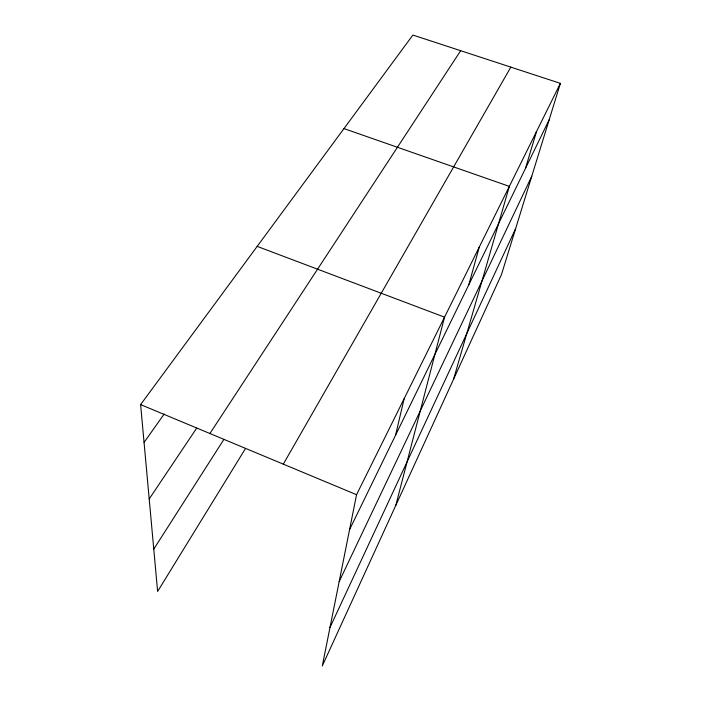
<?xml version="1.0" encoding="UTF-8"?>
<svg xmlns="http://www.w3.org/2000/svg" width="701" height="701" viewBox="0 0 701 701"><rect width="100%" height="100%" fill="white"/><g stroke="black" fill="none" stroke-linecap="round" stroke-linejoin="round"><path stroke-width="1.05" d="M560.388 83.358L356.555 494.704L322.294 665.95L501.478 274.564L560.388 83.358L412.88 35.05L140.612 404.6L157.62 591.46L245.429 448.622M395.566 435.181L404.162 398.641M395.793 505.412L444.539 317.15L257.179 246.384M468.873 284.641L479.23 247.155M453.573 379.188L509.347 186.37L343.963 128.59M525.426 168.512L536.493 131.595M329.996 627.456L515.647 228.57M339.161 581.62L531.787 176.196M349.562 529.649L549.19 119.705M283.3 464.141L510.827 67.13M153.764 549.137L223.969 439.282M209.906 433.516L460.68 50.709M149.199 498.981L196.701 428.109M144.055 442.427L164.227 413.967M140.612 404.6L356.555 494.704"/></g></svg>
